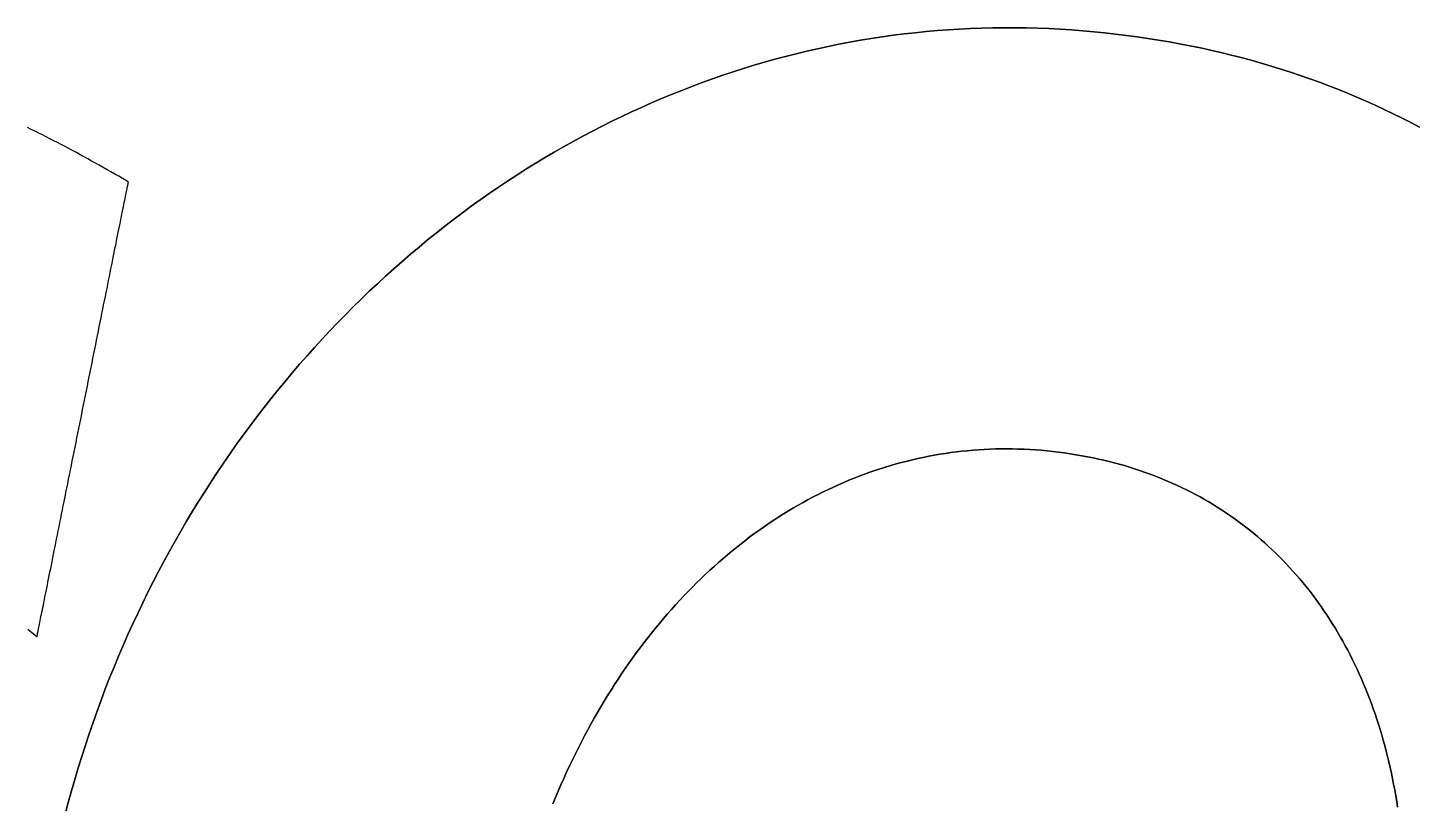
# Model space of a CAD drawing. Extents: x 0 to 841, y 0 to 594.
# Drawn here: x 803.31 to 810.22, y 58.93 to 62.79 of the extents above; entities that cross this region are included whole.
import ezdxf

# ---------------------------------------------------------------- set-up
doc = ezdxf.new("R2010")
doc.units = 0
doc.layers.add('Z-Zz_10_20_45-Z-P_CadLogoAecom', color=7, linetype='Continuous')

# ---------------------------------------------------------------- blocks, each defined once
blk = doc.blocks.new('AECOM_LogoColour')
at = {"layer": 'Z-Zz_10_20_45-Z-P_CadLogoAecom'}
for p, q in [((1.81888, 0.7558), (1.81603, 0.7553)), ((1.82173, 0.75627), (1.81888, 0.7558)), ((1.8246, 0.75671), (1.82173, 0.75627)), ((1.82747, 0.75711), (1.8246, 0.75671)), ((1.83036, 0.75747), (1.82747, 0.75711)), ((1.83325, 0.7578), (1.83036, 0.75747)), ((1.83614, 0.75809), (1.83325, 0.7578)), ((1.83905, 0.75835), (1.83614, 0.75809)), ((1.84196, 0.75856), (1.83905, 0.75835)), ((1.84488, 0.75875), (1.84196, 0.75856)), ((1.84781, 0.75889), (1.84488, 0.75875)), ((1.85074, 0.759), (1.84781, 0.75889)), ((1.85368, 0.75907), (1.85074, 0.759)), ((1.85663, 0.75911), (1.85368, 0.75907)), ((1.85958, 0.75911), (1.85663, 0.75911)), ((1.86254, 0.75907), (1.85958, 0.75911)), ((1.86551, 0.75899), (1.86254, 0.75907)), ((1.86848, 0.75887), (1.86551, 0.75899)), ((1.87145, 0.75872), (1.86848, 0.75887)), ((1.87443, 0.75852), (1.87145, 0.75872)), ((1.87735, 0.7583), (1.87443, 0.75852)), ((1.88025, 0.75804), (1.87735, 0.7583)), ((1.88313, 0.75776), (1.88025, 0.75804)), ((1.88599, 0.75744), (1.88313, 0.75776)), ((1.88884, 0.75709), (1.88599, 0.75744)), ((1.89167, 0.75671), (1.88884, 0.75709)), ((1.89449, 0.7563), (1.89167, 0.75671)), ((1.89729, 0.75586), (1.89449, 0.7563)), ((1.90007, 0.75539), (1.89729, 0.75586)), ((1.80193, 0.75226), (1.79914, 0.75155)), ((1.80473, 0.75293), (1.80193, 0.75226)), ((1.80754, 0.75358), (1.80473, 0.75293)), ((1.81036, 0.75418), (1.80754, 0.75358)), ((1.81319, 0.75476), (1.81036, 0.75418)), ((1.81603, 0.7553), (1.81319, 0.75476)), ((1.90283, 0.75489), (1.90007, 0.75539)), ((1.90558, 0.75435), (1.90283, 0.75489)), ((1.90831, 0.75379), (1.90558, 0.75435)), ((1.91102, 0.7532), (1.90831, 0.75379)), ((1.91371, 0.75258), (1.91102, 0.7532)), ((1.91639, 0.75193), (1.91371, 0.75258)), ((1.79084, 0.74921), (1.78809, 0.74837)), ((1.7936, 0.75002), (1.79084, 0.74921)), ((1.79637, 0.7508), (1.7936, 0.75002)), ((1.79914, 0.75155), (1.79637, 0.7508)), ((1.91904, 0.75125), (1.91639, 0.75193)), ((1.92168, 0.75054), (1.91904, 0.75125)), ((1.92431, 0.7498), (1.92168, 0.75054)), ((1.92691, 0.74903), (1.92431, 0.7498)), ((1.92949, 0.74823), (1.92691, 0.74903)), ((1.77992, 0.74564), (1.77722, 0.74467)), ((1.78263, 0.74658), (1.77992, 0.74564)), ((1.78536, 0.74749), (1.78263, 0.74658)), ((1.78809, 0.74837), (1.78536, 0.74749)), ((1.93206, 0.7474), (1.92949, 0.74823)), ((1.93461, 0.74655), (1.93206, 0.7474)), ((1.93714, 0.74567), (1.93461, 0.74655)), ((1.93965, 0.74476), (1.93714, 0.74567)), ((1.94214, 0.74382), (1.93965, 0.74476)), ((1.76919, 0.74155), (1.76654, 0.74045)), ((1.77185, 0.74262), (1.76919, 0.74155)), ((1.77453, 0.74366), (1.77185, 0.74262)), ((1.77722, 0.74467), (1.77453, 0.74366)), ((1.94462, 0.74285), (1.94214, 0.74382)), ((1.94707, 0.74185), (1.94462, 0.74285)), ((1.94951, 0.74083), (1.94707, 0.74185)), ((1.76127, 0.73815), (1.75866, 0.73696)), ((1.7639, 0.73932), (1.76127, 0.73815)), ((1.76654, 0.74045), (1.7639, 0.73932)), ((1.95192, 0.73978), (1.94951, 0.74083)), ((1.95432, 0.7387), (1.95192, 0.73978)), ((1.9567, 0.7376), (1.95432, 0.7387)), ((1.95905, 0.73646), (1.9567, 0.7376)), ((1.75348, 0.73448), (1.75091, 0.73319)), ((1.75606, 0.73573), (1.75348, 0.73448)), ((1.75866, 0.73696), (1.75606, 0.73573)), ((1.96139, 0.7353), (1.95905, 0.73646)), ((1.96371, 0.73412), (1.96139, 0.7353)), ((1.96601, 0.73291), (1.96371, 0.73412)), ((1.60069, 0.73235), (1.59971, 0.73283)), ((1.60167, 0.73187), (1.60069, 0.73235)), ((1.60266, 0.73138), (1.60167, 0.73187)), ((1.60364, 0.73088), (1.60266, 0.73138)), ((1.60463, 0.73038), (1.60364, 0.73088)), ((1.60562, 0.72988), (1.60463, 0.73038)), ((1.74581, 0.73053), (1.74328, 0.72915)), ((1.74835, 0.73187), (1.74581, 0.73053)), ((1.75091, 0.73319), (1.74835, 0.73187)), ((1.60661, 0.72937), (1.60562, 0.72988)), ((1.6076, 0.72886), (1.60661, 0.72937)), ((1.60859, 0.72834), (1.6076, 0.72886)), ((1.60959, 0.72782), (1.60859, 0.72834)), ((1.61058, 0.72729), (1.60959, 0.72782)), ((1.61158, 0.72675), (1.61058, 0.72729)), ((1.61258, 0.72622), (1.61158, 0.72675)), ((1.74077, 0.72774), (1.73827, 0.72631)), ((1.74328, 0.72915), (1.74077, 0.72774)), ((1.61358, 0.72567), (1.61258, 0.72622)), ((1.61459, 0.72513), (1.61358, 0.72567)), ((1.61559, 0.72458), (1.61459, 0.72513)), ((1.6166, 0.72402), (1.61559, 0.72458)), ((1.61761, 0.72346), (1.6166, 0.72402)), ((1.61862, 0.72289), (1.61761, 0.72346)), ((1.61963, 0.72232), (1.61862, 0.72289)), ((1.73332, 0.72335), (1.73087, 0.72183)), ((1.73579, 0.72484), (1.73332, 0.72335)), ((1.73827, 0.72631), (1.73579, 0.72484)), ((1.62065, 0.72174), (1.61963, 0.72232)), ((1.62166, 0.72116), (1.62065, 0.72174)), ((1.62268, 0.72058), (1.62166, 0.72116)), ((1.62371, 0.71999), (1.62268, 0.72058)), ((1.62473, 0.71939), (1.62371, 0.71999)), ((1.62575, 0.71879), (1.62473, 0.71939)), ((1.72843, 0.72027), (1.72601, 0.71869)), ((1.73087, 0.72183), (1.72843, 0.72027)), ((1.62559, 0.71513), (1.62568, 0.71556)), ((1.62568, 0.71556), (1.62576, 0.71597)), ((1.62576, 0.71597), (1.62584, 0.71635)), ((1.62584, 0.71635), (1.62591, 0.71669)), ((1.62591, 0.71669), (1.62597, 0.71701)), ((1.62597, 0.71701), (1.62603, 0.7173)), ((1.62603, 0.7173), (1.62608, 0.71756)), ((1.62608, 0.71756), (1.62613, 0.71779)), ((1.62613, 0.71779), (1.62617, 0.71798)), ((1.62617, 0.71798), (1.6262, 0.71815)), ((1.72361, 0.71709), (1.72122, 0.71545)), ((1.72601, 0.71869), (1.72361, 0.71709)), ((1.62484, 0.71136), (1.62496, 0.71198)), ((1.62496, 0.71198), (1.62508, 0.71257)), ((1.62508, 0.71257), (1.62519, 0.71313)), ((1.62519, 0.71313), (1.6253, 0.71367)), ((1.6253, 0.71367), (1.6254, 0.71418)), ((1.6254, 0.71418), (1.6255, 0.71467)), ((1.6255, 0.71467), (1.62559, 0.71513)), ((1.71649, 0.7121), (1.71416, 0.71038)), ((1.71885, 0.71379), (1.71649, 0.7121)), ((1.72122, 0.71545), (1.71885, 0.71379)), ((1.62415, 0.70794), (1.6243, 0.70867)), ((1.6243, 0.70867), (1.62444, 0.70938)), ((1.62444, 0.70938), (1.62458, 0.71006)), ((1.62458, 0.71006), (1.62471, 0.71072)), ((1.62471, 0.71072), (1.62484, 0.71136)), ((1.71184, 0.70863), (1.70953, 0.70686)), ((1.71416, 0.71038), (1.71184, 0.70863)), ((1.62335, 0.70397), (1.62352, 0.70481)), ((1.62352, 0.70481), (1.62368, 0.70562)), ((1.62368, 0.70562), (1.62384, 0.70641)), ((1.62384, 0.70641), (1.624, 0.70719)), ((1.624, 0.70719), (1.62415, 0.70794)), ((1.70725, 0.70506), (1.70498, 0.70323)), ((1.70953, 0.70686), (1.70725, 0.70506)), ((1.62264, 0.70045), (1.62283, 0.70136)), ((1.62283, 0.70136), (1.62301, 0.70225)), ((1.62301, 0.70225), (1.62318, 0.70312)), ((1.62318, 0.70312), (1.62335, 0.70397)), ((1.70273, 0.70138), (1.7005, 0.6995)), ((1.70498, 0.70323), (1.70273, 0.70138)), ((1.62188, 0.69665), (1.62208, 0.69762)), ((1.62208, 0.69762), (1.62227, 0.69858)), ((1.62227, 0.69858), (1.62246, 0.69952)), ((1.62246, 0.69952), (1.62264, 0.70045)), ((1.69829, 0.69759), (1.6961, 0.69566)), ((1.7005, 0.6995), (1.69829, 0.69759)), ((1.62127, 0.69363), (1.62148, 0.69465)), ((1.62148, 0.69465), (1.62168, 0.69566)), ((1.62168, 0.69566), (1.62188, 0.69665)), ((1.69392, 0.6937), (1.69177, 0.69172)), ((1.6961, 0.69566), (1.69392, 0.6937)), ((1.62043, 0.68941), (1.62064, 0.69049)), ((1.62064, 0.69049), (1.62085, 0.69155)), ((1.62085, 0.69155), (1.62107, 0.6926)), ((1.62107, 0.6926), (1.62127, 0.69363)), ((1.69177, 0.69172), (1.68963, 0.68971)), ((1.61976, 0.68612), (1.61999, 0.68723)), ((1.61999, 0.68723), (1.62021, 0.68833)), ((1.62021, 0.68833), (1.62043, 0.68941)), ((1.68752, 0.68767), (1.68542, 0.68562)), ((1.68963, 0.68971), (1.68752, 0.68767)), ((1.61885, 0.68158), (1.61908, 0.68273)), ((1.61908, 0.68273), (1.61931, 0.68387)), ((1.61931, 0.68387), (1.61954, 0.685)), ((1.61954, 0.685), (1.61976, 0.68612)), ((1.68335, 0.68353), (1.68129, 0.68142)), ((1.68542, 0.68562), (1.68335, 0.68353)), ((1.61815, 0.67807), (1.61838, 0.67925)), ((1.61838, 0.67925), (1.61862, 0.68042)), ((1.61862, 0.68042), (1.61885, 0.68158)), ((1.67925, 0.67929), (1.67724, 0.67714)), ((1.68129, 0.68142), (1.67925, 0.67929)), ((1.61743, 0.67451), (1.61767, 0.6757)), ((1.61767, 0.6757), (1.61791, 0.67689)), ((1.61791, 0.67689), (1.61815, 0.67807)), ((1.67724, 0.67714), (1.67525, 0.67496)), ((1.6167, 0.67088), (1.61695, 0.67209)), ((1.61695, 0.67209), (1.61719, 0.6733)), ((1.61719, 0.6733), (1.61743, 0.67451)), ((1.67327, 0.67275), (1.67132, 0.67052)), ((1.67525, 0.67496), (1.67327, 0.67275)), ((1.61596, 0.66721), (1.61621, 0.66844)), ((1.61621, 0.66844), (1.61646, 0.66966)), ((1.61646, 0.66966), (1.6167, 0.67088)), ((1.66939, 0.66827), (1.66748, 0.666)), ((1.67132, 0.67052), (1.66939, 0.66827)), ((1.61522, 0.66352), (1.61547, 0.66475)), ((1.61547, 0.66475), (1.61572, 0.66598)), ((1.61572, 0.66598), (1.61596, 0.66721)), ((1.66748, 0.666), (1.66559, 0.6637)), ((1.61448, 0.6598), (1.61472, 0.66104)), ((1.61472, 0.66104), (1.61497, 0.66228)), ((1.61497, 0.66228), (1.61522, 0.66352)), ((1.66373, 0.66138), (1.66189, 0.65903)), ((1.66559, 0.6637), (1.66373, 0.66138)), ((1.61373, 0.65609), (1.61398, 0.65733)), ((1.61398, 0.65733), (1.61423, 0.65856)), ((1.61423, 0.65856), (1.61448, 0.6598)), ((1.66189, 0.65903), (1.66007, 0.65667)), ((1.61298, 0.65238), (1.61323, 0.65361)), ((1.61323, 0.65361), (1.61348, 0.65485)), ((1.61348, 0.65485), (1.61373, 0.65609)), ((1.65827, 0.65428), (1.65649, 0.65187)), ((1.66007, 0.65667), (1.65827, 0.65428)), ((1.61224, 0.64869), (1.61249, 0.64992)), ((1.61249, 0.64992), (1.61274, 0.65115)), ((1.61274, 0.65115), (1.61298, 0.65238)), ((1.65649, 0.65187), (1.65474, 0.64944)), ((1.61151, 0.64504), (1.61175, 0.64625)), ((1.61175, 0.64625), (1.612, 0.64747)), ((1.612, 0.64747), (1.61224, 0.64869)), ((1.65302, 0.64699), (1.65131, 0.64451)), ((1.65474, 0.64944), (1.65302, 0.64699)), ((1.83542, 0.646), (1.83686, 0.64629)), ((1.83686, 0.64629), (1.8383, 0.64656)), ((1.8383, 0.64656), (1.83975, 0.6468)), ((1.83975, 0.6468), (1.8412, 0.64703)), ((1.8412, 0.64703), (1.84265, 0.64724)), ((1.84265, 0.64724), (1.84411, 0.64743)), ((1.84411, 0.64743), (1.84558, 0.6476)), ((1.84558, 0.6476), (1.84704, 0.64775)), ((1.84704, 0.64775), (1.84851, 0.64788)), ((1.84851, 0.64788), (1.84999, 0.64799)), ((1.84999, 0.64799), (1.85147, 0.64808)), ((1.85147, 0.64808), (1.85295, 0.64815)), ((1.85295, 0.64815), (1.85444, 0.6482)), ((1.85444, 0.6482), (1.85593, 0.64823)), ((1.85593, 0.64823), (1.85742, 0.64823)), ((1.85742, 0.64823), (1.85892, 0.64822)), ((1.85892, 0.64822), (1.86042, 0.64819)), ((1.86042, 0.64819), (1.86192, 0.64813)), ((1.86192, 0.64813), (1.86343, 0.64806)), ((1.86343, 0.64806), (1.86494, 0.64796)), ((1.86494, 0.64796), (1.86645, 0.64785)), ((1.86645, 0.64785), (1.86797, 0.64771)), ((1.86797, 0.64771), (1.86948, 0.64755)), ((1.86948, 0.64755), (1.871, 0.64737)), ((1.871, 0.64737), (1.87253, 0.64717)), ((1.87253, 0.64717), (1.87405, 0.64694)), ((1.87405, 0.64694), (1.87558, 0.6467)), ((1.87558, 0.6467), (1.87711, 0.64643)), ((1.87711, 0.64643), (1.87864, 0.64614)), ((1.61078, 0.64143), (1.61102, 0.64263)), ((1.61102, 0.64263), (1.61127, 0.64383)), ((1.61127, 0.64383), (1.61151, 0.64504)), ((1.65131, 0.64451), (1.64963, 0.64201)), ((1.82132, 0.64206), (1.8227, 0.64254)), ((1.8227, 0.64254), (1.8241, 0.643)), ((1.8241, 0.643), (1.82549, 0.64344)), ((1.82549, 0.64344), (1.8269, 0.64386)), ((1.8269, 0.64386), (1.8283, 0.64427)), ((1.8283, 0.64427), (1.82972, 0.64465)), ((1.82972, 0.64465), (1.83114, 0.64502)), ((1.83114, 0.64502), (1.83256, 0.64536)), ((1.83256, 0.64536), (1.83399, 0.64569)), ((1.83399, 0.64569), (1.83542, 0.646)), ((1.87864, 0.64614), (1.88014, 0.64584)), ((1.88014, 0.64584), (1.88153, 0.64555)), ((1.88153, 0.64555), (1.88291, 0.64523)), ((1.88291, 0.64523), (1.88428, 0.6449)), ((1.88428, 0.6449), (1.88563, 0.64455)), ((1.88563, 0.64455), (1.88698, 0.64419)), ((1.88698, 0.64419), (1.88832, 0.64381)), ((1.88832, 0.64381), (1.88964, 0.64341)), ((1.88964, 0.64341), (1.89096, 0.643)), ((1.89096, 0.643), (1.89226, 0.64257)), ((1.89226, 0.64257), (1.89356, 0.64213)), ((1.61007, 0.63789), (1.61031, 0.63906)), ((1.61031, 0.63906), (1.61054, 0.64024)), ((1.61054, 0.64024), (1.61078, 0.64143)), ((1.64797, 0.6395), (1.64634, 0.63696)), ((1.64963, 0.64201), (1.64797, 0.6395)), ((1.81311, 0.63879), (1.81447, 0.63938)), ((1.81447, 0.63938), (1.81583, 0.63996)), ((1.81583, 0.63996), (1.81719, 0.64051)), ((1.81719, 0.64051), (1.81856, 0.64105)), ((1.81856, 0.64105), (1.81994, 0.64156)), ((1.81994, 0.64156), (1.82132, 0.64206)), ((1.89356, 0.64213), (1.89484, 0.64166)), ((1.89484, 0.64166), (1.89611, 0.64119)), ((1.89611, 0.64119), (1.89737, 0.64069)), ((1.89737, 0.64069), (1.89862, 0.64019)), ((1.89862, 0.64019), (1.89986, 0.63966)), ((1.89986, 0.63966), (1.90109, 0.63912)), ((1.90109, 0.63912), (1.90231, 0.63857)), ((1.60937, 0.63441), (1.6096, 0.63556)), ((1.6096, 0.63556), (1.60984, 0.63672)), ((1.60984, 0.63672), (1.61007, 0.63789)), ((1.64634, 0.63696), (1.64473, 0.6344)), ((1.80513, 0.63487), (1.80645, 0.63557)), ((1.80645, 0.63557), (1.80777, 0.63625)), ((1.80777, 0.63625), (1.8091, 0.63691)), ((1.8091, 0.63691), (1.81043, 0.63756)), ((1.81043, 0.63756), (1.81177, 0.63819)), ((1.81177, 0.63819), (1.81311, 0.63879)), ((1.90231, 0.63857), (1.90352, 0.63799)), ((1.90352, 0.63799), (1.90471, 0.63741)), ((1.90471, 0.63741), (1.9059, 0.63681)), ((1.9059, 0.63681), (1.90707, 0.63619)), ((1.90707, 0.63619), (1.90824, 0.63556)), ((1.90824, 0.63556), (1.90939, 0.63491)), ((1.60869, 0.63102), (1.60892, 0.63214)), ((1.60892, 0.63214), (1.60914, 0.63327)), ((1.60914, 0.63327), (1.60937, 0.63441)), ((1.64315, 0.63182), (1.64159, 0.62922)), ((1.64473, 0.6344), (1.64315, 0.63182)), ((1.79866, 0.63111), (1.79994, 0.6319)), ((1.79994, 0.6319), (1.80123, 0.63267)), ((1.80123, 0.63267), (1.80252, 0.63342)), ((1.80252, 0.63342), (1.80383, 0.63415)), ((1.80383, 0.63415), (1.80513, 0.63487)), ((1.90939, 0.63491), (1.91053, 0.63425)), ((1.91053, 0.63425), (1.91166, 0.63357)), ((1.91166, 0.63357), (1.91277, 0.63288)), ((1.91277, 0.63288), (1.91388, 0.63217)), ((1.91388, 0.63217), (1.91497, 0.63145)), ((1.60803, 0.62773), (1.60825, 0.62882)), ((1.60825, 0.62882), (1.60847, 0.62991)), ((1.60847, 0.62991), (1.60869, 0.63102)), ((1.64159, 0.62922), (1.64006, 0.6266)), ((1.79361, 0.62779), (1.79486, 0.62865)), ((1.79486, 0.62865), (1.79612, 0.62949)), ((1.79612, 0.62949), (1.79739, 0.63031)), ((1.79739, 0.63031), (1.79866, 0.63111)), ((1.91497, 0.63145), (1.91606, 0.63072)), ((1.91606, 0.63072), (1.91713, 0.62997)), ((1.91713, 0.62997), (1.91819, 0.6292)), ((1.91819, 0.6292), (1.91924, 0.62842)), ((1.91924, 0.62842), (1.92027, 0.62763)), ((1.60718, 0.62352), (1.60739, 0.62455)), ((1.60739, 0.62455), (1.6076, 0.6256)), ((1.6076, 0.6256), (1.60781, 0.62666)), ((1.60781, 0.62666), (1.60803, 0.62773)), ((1.64006, 0.6266), (1.63855, 0.62396)), ((1.78868, 0.6242), (1.7899, 0.62512)), ((1.7899, 0.62512), (1.79113, 0.62603)), ((1.79113, 0.62603), (1.79237, 0.62692)), ((1.79237, 0.62692), (1.79361, 0.62779)), ((1.92027, 0.62763), (1.9213, 0.62682)), ((1.9213, 0.62682), (1.92231, 0.626)), ((1.92231, 0.626), (1.92332, 0.62516)), ((1.92332, 0.62516), (1.92431, 0.62432)), ((1.92431, 0.62432), (1.92528, 0.62345)), ((1.60658, 0.62051), (1.60678, 0.6215)), ((1.60678, 0.6215), (1.60698, 0.6225)), ((1.60698, 0.6225), (1.60718, 0.62352)), ((1.63707, 0.6213), (1.63561, 0.61862)), ((1.63855, 0.62396), (1.63707, 0.6213)), ((1.78387, 0.62033), (1.78506, 0.62132)), ((1.78506, 0.62132), (1.78626, 0.6223)), ((1.78626, 0.6223), (1.78747, 0.62325)), ((1.78747, 0.62325), (1.78868, 0.6242)), ((1.92528, 0.62345), (1.92625, 0.62257)), ((1.92625, 0.62257), (1.9272, 0.62168)), ((1.9272, 0.62168), (1.92815, 0.62078)), ((1.92815, 0.62078), (1.92908, 0.61986)), ((1.60582, 0.61671), (1.606, 0.61763)), ((1.606, 0.61763), (1.60619, 0.61858)), ((1.60619, 0.61858), (1.60638, 0.61953)), ((1.60638, 0.61953), (1.60658, 0.62051)), ((1.63561, 0.61862), (1.63418, 0.61592)), ((1.7792, 0.6162), (1.78035, 0.61726)), ((1.78035, 0.61726), (1.78152, 0.6183)), ((1.78152, 0.6183), (1.78269, 0.61932)), ((1.78269, 0.61932), (1.78387, 0.62033)), ((1.92908, 0.61986), (1.93, 0.61893)), ((1.93, 0.61893), (1.9309, 0.61798)), ((1.9309, 0.61798), (1.9318, 0.61703)), ((1.9318, 0.61703), (1.93268, 0.61605)), ((1.60511, 0.61319), (1.60528, 0.61405)), ((1.60528, 0.61405), (1.60545, 0.61492)), ((1.60545, 0.61492), (1.60563, 0.6158)), ((1.60563, 0.6158), (1.60582, 0.61671)), ((1.63418, 0.61592), (1.63277, 0.6132)), ((1.77578, 0.61294), (1.77691, 0.61404)), ((1.77691, 0.61404), (1.77805, 0.61513)), ((1.77805, 0.61513), (1.7792, 0.6162)), ((1.93268, 0.61605), (1.93355, 0.61507)), ((1.93355, 0.61507), (1.93441, 0.61407)), ((1.93441, 0.61407), (1.93525, 0.61306)), ((1.60431, 0.60924), (1.60446, 0.60999)), ((1.60446, 0.60999), (1.60462, 0.61076)), ((1.60462, 0.61076), (1.60478, 0.61155)), ((1.60478, 0.61155), (1.60494, 0.61236)), ((1.60494, 0.61236), (1.60511, 0.61319)), ((1.63139, 0.61046), (1.63004, 0.60771)), ((1.63277, 0.6132), (1.63139, 0.61046)), ((1.77244, 0.60953), (1.77354, 0.61068)), ((1.77354, 0.61068), (1.77466, 0.61181)), ((1.77466, 0.61181), (1.77578, 0.61294)), ((1.93525, 0.61306), (1.93609, 0.61204)), ((1.93609, 0.61204), (1.93691, 0.611)), ((1.93691, 0.611), (1.93772, 0.60995)), ((1.93772, 0.60995), (1.93851, 0.60889)), ((1.60363, 0.60583), (1.60376, 0.60646)), ((1.60376, 0.60646), (1.60389, 0.60712)), ((1.60389, 0.60712), (1.60403, 0.60781)), ((1.60403, 0.60781), (1.60417, 0.60851)), ((1.60417, 0.60851), (1.60431, 0.60924)), ((1.63004, 0.60771), (1.62871, 0.60493)), ((1.76918, 0.60597), (1.77026, 0.60717)), ((1.77026, 0.60717), (1.77134, 0.60836)), ((1.77134, 0.60836), (1.77244, 0.60953)), ((1.93851, 0.60889), (1.9393, 0.60781)), ((1.9393, 0.60781), (1.94007, 0.60673)), ((1.94007, 0.60673), (1.94083, 0.60563)), ((1.60287, 0.60208), (1.60297, 0.60253)), ((1.60297, 0.60253), (1.60306, 0.60302)), ((1.60306, 0.60302), (1.60317, 0.60353)), ((1.60317, 0.60353), (1.60327, 0.60407)), ((1.60327, 0.60407), (1.60339, 0.60463)), ((1.60339, 0.60463), (1.60351, 0.60522)), ((1.60351, 0.60522), (1.60363, 0.60583)), ((1.62871, 0.60493), (1.62741, 0.60214)), ((1.766, 0.60228), (1.76705, 0.60353)), ((1.76705, 0.60353), (1.76811, 0.60476)), ((1.76811, 0.60476), (1.76918, 0.60597)), ((1.94083, 0.60563), (1.94157, 0.60452)), ((1.94157, 0.60452), (1.94231, 0.60339)), ((1.94231, 0.60339), (1.94303, 0.60226)), ((1.59978, 0.60078), (1.60046, 0.60023)), ((1.60046, 0.60023), (1.60113, 0.59967)), ((1.60113, 0.59967), (1.60181, 0.59911)), ((1.60181, 0.59911), (1.60221, 0.59877)), ((1.60221, 0.59877), (1.60222, 0.5988)), ((1.60235, 0.59945), (1.60239, 0.59967)), ((1.60239, 0.59967), (1.60244, 0.59993)), ((1.60244, 0.59993), (1.6025, 0.60021)), ((1.6025, 0.60021), (1.60256, 0.60053)), ((1.60256, 0.60053), (1.60263, 0.60087)), ((1.60263, 0.60087), (1.60271, 0.60125)), ((1.60271, 0.60125), (1.60279, 0.60165)), ((1.60279, 0.60165), (1.60287, 0.60208)), ((1.62614, 0.59933), (1.6249, 0.5965)), ((1.62741, 0.60214), (1.62614, 0.59933)), ((1.76291, 0.59845), (1.76393, 0.59974)), ((1.76393, 0.59974), (1.76496, 0.60102)), ((1.76496, 0.60102), (1.766, 0.60228)), ((1.94303, 0.60226), (1.94374, 0.60111)), ((1.94374, 0.60111), (1.94443, 0.59995)), ((1.94443, 0.59995), (1.94511, 0.59877)), ((1.94511, 0.59877), (1.94578, 0.59759)), ((1.6249, 0.5965), (1.62368, 0.59365)), ((1.75991, 0.59449), (1.7609, 0.59582)), ((1.7609, 0.59582), (1.7619, 0.59714)), ((1.7619, 0.59714), (1.76291, 0.59845)), ((1.94578, 0.59759), (1.94644, 0.59639)), ((1.94644, 0.59639), (1.94709, 0.59519)), ((1.94709, 0.59519), (1.94772, 0.59397)), ((1.62368, 0.59365), (1.62249, 0.59079)), ((1.757, 0.59039), (1.75796, 0.59177)), ((1.75796, 0.59177), (1.75893, 0.59313)), ((1.75893, 0.59313), (1.75991, 0.59449)), ((1.94772, 0.59397), (1.94833, 0.59273)), ((1.94833, 0.59273), (1.94894, 0.59149)), ((1.94894, 0.59149), (1.94953, 0.59024)), ((1.62133, 0.58791), (1.62019, 0.58501)), ((1.62249, 0.59079), (1.62133, 0.58791)), ((1.75511, 0.58758), (1.75605, 0.58899)), ((1.75605, 0.58899), (1.757, 0.59039)), ((1.94953, 0.59024), (1.95011, 0.58897)), ((1.95011, 0.58897), (1.95068, 0.5877)), ((1.62019, 0.58501), (1.61909, 0.58209)), ((1.75236, 0.58326), (1.75326, 0.58472)), ((1.75326, 0.58472), (1.75418, 0.58616)), ((1.75418, 0.58616), (1.75511, 0.58758)), ((1.95068, 0.5877), (1.95123, 0.58641)), ((1.95123, 0.58641), (1.95177, 0.58511)), ((1.95177, 0.58511), (1.9523, 0.5838)), ((1.61909, 0.58209), (1.61801, 0.57916)), ((1.75058, 0.58032), (1.75146, 0.5818)), ((1.75146, 0.5818), (1.75236, 0.58326)), ((1.9523, 0.5838), (1.95281, 0.58248)), ((1.95281, 0.58248), (1.95331, 0.58115)), ((1.95331, 0.58115), (1.95379, 0.5798)), ((1.61801, 0.57916), (1.61697, 0.57621)), ((1.74798, 0.57579), (1.74884, 0.57731)), ((1.74884, 0.57731), (1.7497, 0.57882)), ((1.7497, 0.57882), (1.75058, 0.58032)), ((1.95379, 0.5798), (1.95427, 0.57845)), ((1.95427, 0.57845), (1.95473, 0.57709)), ((1.95473, 0.57709), (1.95517, 0.57571)), ((1.61595, 0.57324), (1.61496, 0.57026)), ((1.61697, 0.57621), (1.61595, 0.57324)), ((1.74631, 0.5727), (1.74714, 0.57425)), ((1.74714, 0.57425), (1.74798, 0.57579)), ((1.95517, 0.57571), (1.9556, 0.57433)), ((1.9556, 0.57433), (1.95602, 0.57293)), ((1.61496, 0.57026), (1.614, 0.56726)), ((1.74389, 0.56796), (1.74469, 0.56955)), ((1.74469, 0.56955), (1.74549, 0.57113)), ((1.74549, 0.57113), (1.74631, 0.5727)), ((1.95602, 0.57293), (1.95643, 0.57153)), ((1.95643, 0.57153), (1.95682, 0.57011)), ((1.95682, 0.57011), (1.9572, 0.56868)), ((1.614, 0.56726), (1.61307, 0.56424)), ((1.74234, 0.56474), (1.74311, 0.56636)), ((1.74311, 0.56636), (1.74389, 0.56796)), ((1.9572, 0.56868), (1.95756, 0.56725)), ((1.95756, 0.56725), (1.95791, 0.5658)), ((1.61307, 0.56424), (1.61217, 0.56121)), ((1.74083, 0.56146), (1.74158, 0.5631)), ((1.74158, 0.5631), (1.74234, 0.56474)), ((1.95791, 0.5658), (1.95825, 0.56435)), ((1.95825, 0.56435), (1.95857, 0.56288)), ((1.95857, 0.56288), (1.95888, 0.5614)), ((1.61217, 0.56121), (1.61129, 0.55817)), ((1.73937, 0.55813), (1.74009, 0.5598)), ((1.74009, 0.5598), (1.74083, 0.56146)), ((1.95888, 0.5614), (1.95917, 0.55992)), ((1.95917, 0.55992), (1.95946, 0.55842)), ((1.61045, 0.55511), (1.60964, 0.55203)), ((1.61129, 0.55817), (1.61045, 0.55511)), ((1.73795, 0.55474), (1.73865, 0.55644)), ((1.73865, 0.55644), (1.73937, 0.55813)), ((1.95946, 0.55842), (1.95972, 0.55692)), ((1.95972, 0.55692), (1.95998, 0.55541)), ((1.95998, 0.55541), (1.96021, 0.55388))]:
    blk.add_line(p, q, dxfattribs=at)
for points in [[(1.59978, 0.60078), (1.60046, 0.60023), (1.60113, 0.59967), (1.60181, 0.59911), (1.60221, 0.59877), (1.60222, 0.5988), (1.60223, 0.59886), (1.60225, 0.59896), (1.60227, 0.59909), (1.60231, 0.59925), (1.60235, 0.59945), (1.60239, 0.59967), (1.60244, 0.59993), (1.6025, 0.60021), (1.60256, 0.60053), (1.60263, 0.60087), (1.60271, 0.60125), (1.60279, 0.60165), (1.60287, 0.60208), (1.60297, 0.60253), (1.60306, 0.60302), (1.60317, 0.60353), (1.60327, 0.60407), (1.60339, 0.60463), (1.60351, 0.60522), (1.60363, 0.60583), (1.60376, 0.60646), (1.60389, 0.60712), (1.60403, 0.60781), (1.60417, 0.60851), (1.60431, 0.60924), (1.60446, 0.60999), (1.60462, 0.61076), (1.60478, 0.61155), (1.60494, 0.61236), (1.60511, 0.61319), (1.60528, 0.61405), (1.60545, 0.61492), (1.60563, 0.6158), (1.60582, 0.61671), (1.606, 0.61763), (1.60619, 0.61858), (1.60638, 0.61953), (1.60658, 0.62051), (1.60678, 0.6215), (1.60698, 0.6225), (1.60718, 0.62352), (1.60739, 0.62455), (1.6076, 0.6256), (1.60781, 0.62666), (1.60803, 0.62773), (1.60825, 0.62882), (1.60847, 0.62991), (1.60869, 0.63102), (1.60892, 0.63214), (1.60914, 0.63327), (1.60937, 0.63441), (1.6096, 0.63556), (1.60984, 0.63672), (1.61007, 0.63789), (1.61031, 0.63906), (1.61054, 0.64024), (1.61078, 0.64143), (1.61102, 0.64263), (1.61127, 0.64383), (1.61151, 0.64504), (1.61175, 0.64625), (1.612, 0.64747), (1.61224, 0.64869), (1.61249, 0.64992), (1.61274, 0.65115), (1.61298, 0.65238), (1.61323, 0.65361), (1.61348, 0.65485), (1.61373, 0.65609), (1.61398, 0.65733), (1.61423, 0.65856), (1.61448, 0.6598), (1.61472, 0.66104), (1.61497, 0.66228), (1.61522, 0.66352), (1.61547, 0.66475), (1.61572, 0.66598), (1.61596, 0.66721), (1.61621, 0.66844), (1.61646, 0.66966), (1.6167, 0.67088), (1.61695, 0.67209), (1.61719, 0.6733), (1.61743, 0.67451), (1.61767, 0.6757), (1.61791, 0.67689), (1.61815, 0.67807), (1.61838, 0.67925), (1.61862, 0.68042), (1.61885, 0.68158), (1.61908, 0.68273), (1.61931, 0.68387), (1.61954, 0.685), (1.61976, 0.68612), (1.61999, 0.68723), (1.62021, 0.68833), (1.62043, 0.68941), (1.62064, 0.69049), (1.62085, 0.69155), (1.62107, 0.6926), (1.62127, 0.69363), (1.62148, 0.69465), (1.62168, 0.69566), (1.62188, 0.69665), (1.62208, 0.69762), (1.62227, 0.69858), (1.62246, 0.69952), (1.62264, 0.70045), (1.62283, 0.70136), (1.62301, 0.70225), (1.62318, 0.70312), (1.62335, 0.70397), (1.62352, 0.70481), (1.62368, 0.70562), (1.62384, 0.70641), (1.624, 0.70719), (1.62415, 0.70794), (1.6243, 0.70867), (1.62444, 0.70938), (1.62458, 0.71006), (1.62471, 0.71072), (1.62484, 0.71136), (1.62496, 0.71198), (1.62508, 0.71257), (1.62519, 0.71313), (1.6253, 0.71367), (1.6254, 0.71418), (1.6255, 0.71467), (1.62559, 0.71513), (1.62568, 0.71556), (1.62576, 0.71597), (1.62584, 0.71635), (1.62591, 0.71669), (1.62597, 0.71701), (1.62603, 0.7173), (1.62608, 0.71756), (1.62613, 0.71779), (1.62617, 0.71798), (1.6262, 0.71815), (1.62623, 0.71828), (1.62625, 0.71838), (1.62626, 0.71845), (1.62627, 0.71848), (1.62575, 0.71879), (1.62473, 0.71939), (1.62371, 0.71999), (1.62268, 0.72058), (1.62166, 0.72116), (1.62065, 0.72174), (1.61963, 0.72232), (1.61862, 0.72289), (1.61761, 0.72346), (1.6166, 0.72402), (1.61559, 0.72458), (1.61459, 0.72513), (1.61358, 0.72567), (1.61258, 0.72622), (1.61158, 0.72675), (1.61058, 0.72729), (1.60959, 0.72782), (1.60859, 0.72834), (1.6076, 0.72886), (1.60661, 0.72937), (1.60562, 0.72988), (1.60463, 0.73038), (1.60364, 0.73088), (1.60266, 0.73138), (1.60167, 0.73187), (1.60069, 0.73235), (1.59971, 0.73283)], [(1.60964, 0.55203), (1.61045, 0.55511), (1.61129, 0.55817), (1.61217, 0.56121), (1.61307, 0.56424), (1.614, 0.56726), (1.61496, 0.57026), (1.61595, 0.57324), (1.61697, 0.57621), (1.61801, 0.57916), (1.61909, 0.58209), (1.62019, 0.58501), (1.62133, 0.58791), (1.62249, 0.59079), (1.62368, 0.59365), (1.6249, 0.5965), (1.62614, 0.59933), (1.62741, 0.60214), (1.62871, 0.60493), (1.63004, 0.60771), (1.63139, 0.61046), (1.63277, 0.6132), (1.63418, 0.61592), (1.63561, 0.61862), (1.63707, 0.6213), (1.63855, 0.62396), (1.64006, 0.6266), (1.64159, 0.62922), (1.64315, 0.63182), (1.64473, 0.6344), (1.64634, 0.63696), (1.64797, 0.6395), (1.64963, 0.64201), (1.65131, 0.64451), (1.65302, 0.64699), (1.65474, 0.64944), (1.65649, 0.65187), (1.65827, 0.65428), (1.66007, 0.65667), (1.66189, 0.65903), (1.66373, 0.66138), (1.66559, 0.6637), (1.66748, 0.666), (1.66939, 0.66827), (1.67132, 0.67052), (1.67327, 0.67275), (1.67525, 0.67496), (1.67724, 0.67714), (1.67925, 0.67929), (1.68129, 0.68142), (1.68335, 0.68353), (1.68542, 0.68562), (1.68752, 0.68767), (1.68963, 0.68971), (1.69177, 0.69172), (1.69392, 0.6937), (1.6961, 0.69566), (1.69829, 0.69759), (1.7005, 0.6995), (1.70273, 0.70138), (1.70498, 0.70323), (1.70725, 0.70506), (1.70953, 0.70686), (1.71184, 0.70863), (1.71416, 0.71038), (1.71649, 0.7121), (1.71885, 0.71379), (1.72122, 0.71545), (1.72361, 0.71709), (1.72601, 0.71869), (1.72843, 0.72027), (1.73087, 0.72183), (1.73332, 0.72335), (1.73579, 0.72484), (1.73827, 0.72631), (1.74077, 0.72774), (1.74328, 0.72915), (1.74581, 0.73053), (1.74835, 0.73187), (1.75091, 0.73319), (1.75348, 0.73448), (1.75606, 0.73573), (1.75866, 0.73696), (1.76127, 0.73815), (1.7639, 0.73932), (1.76654, 0.74045), (1.76919, 0.74155), (1.77185, 0.74262), (1.77453, 0.74366), (1.77722, 0.74467), (1.77992, 0.74564), (1.78263, 0.74658), (1.78536, 0.74749), (1.78809, 0.74837), (1.79084, 0.74921), (1.7936, 0.75002), (1.79637, 0.7508), (1.79914, 0.75155), (1.80193, 0.75226), (1.80473, 0.75293), (1.80754, 0.75358), (1.81036, 0.75418), (1.81319, 0.75476), (1.81603, 0.7553), (1.81888, 0.7558), (1.82173, 0.75627), (1.8246, 0.75671), (1.82747, 0.75711), (1.83036, 0.75747), (1.83325, 0.7578), (1.83614, 0.75809), (1.83905, 0.75835), (1.84196, 0.75856), (1.84488, 0.75875), (1.84781, 0.75889), (1.85074, 0.759), (1.85368, 0.75907), (1.85663, 0.75911), (1.85958, 0.75911), (1.86254, 0.75907), (1.86551, 0.75899), (1.86848, 0.75887), (1.87145, 0.75872), (1.87443, 0.75852), (1.87735, 0.7583), (1.88025, 0.75804), (1.88313, 0.75776), (1.88599, 0.75744), (1.88884, 0.75709), (1.89167, 0.75671), (1.89449, 0.7563), (1.89729, 0.75586), (1.90007, 0.75539), (1.90283, 0.75489), (1.90558, 0.75435), (1.90831, 0.75379), (1.91102, 0.7532), (1.91371, 0.75258), (1.91639, 0.75193), (1.91904, 0.75125), (1.92168, 0.75054), (1.92431, 0.7498), (1.92691, 0.74903), (1.92949, 0.74823), (1.93206, 0.7474), (1.93461, 0.74655), (1.93714, 0.74567), (1.93965, 0.74476), (1.94214, 0.74382), (1.94462, 0.74285), (1.94707, 0.74185), (1.94951, 0.74083), (1.95192, 0.73978), (1.95432, 0.7387), (1.9567, 0.7376), (1.95905, 0.73646), (1.96139, 0.7353), (1.96371, 0.73412), (1.96601, 0.73291)], [(1.62625, 0.71838), (1.62627, 0.71848), (1.62575, 0.71879)], [(1.6262, 0.71815), (1.62623, 0.71828), (1.62625, 0.71838)], [(1.96021, 0.55388), (1.95998, 0.55541), (1.95972, 0.55692), (1.95946, 0.55842), (1.95917, 0.55992), (1.95888, 0.5614), (1.95857, 0.56288), (1.95825, 0.56435), (1.95791, 0.5658), (1.95756, 0.56725), (1.9572, 0.56868), (1.95682, 0.57011), (1.95643, 0.57153), (1.95602, 0.57293), (1.9556, 0.57433), (1.95517, 0.57571), (1.95473, 0.57709), (1.95427, 0.57845), (1.95379, 0.5798), (1.95331, 0.58115), (1.95281, 0.58248), (1.9523, 0.5838), (1.95177, 0.58511), (1.95123, 0.58641), (1.95068, 0.5877), (1.95011, 0.58897), (1.94953, 0.59024), (1.94894, 0.59149), (1.94833, 0.59273), (1.94772, 0.59397), (1.94709, 0.59519), (1.94644, 0.59639), (1.94578, 0.59759), (1.94511, 0.59877), (1.94443, 0.59995), (1.94374, 0.60111), (1.94303, 0.60226), (1.94231, 0.60339), (1.94157, 0.60452), (1.94083, 0.60563), (1.94007, 0.60673), (1.9393, 0.60781), (1.93851, 0.60889), (1.93772, 0.60995), (1.93691, 0.611), (1.93609, 0.61204), (1.93525, 0.61306), (1.93441, 0.61407), (1.93355, 0.61507), (1.93268, 0.61605), (1.9318, 0.61703), (1.9309, 0.61798), (1.93, 0.61893), (1.92908, 0.61986), (1.92815, 0.62078), (1.9272, 0.62168), (1.92625, 0.62257), (1.92528, 0.62345), (1.92431, 0.62432), (1.92332, 0.62516), (1.92231, 0.626), (1.9213, 0.62682), (1.92027, 0.62763), (1.91924, 0.62842), (1.91819, 0.6292), (1.91713, 0.62997), (1.91606, 0.63072), (1.91497, 0.63145), (1.91388, 0.63217), (1.91277, 0.63288), (1.91166, 0.63357), (1.91053, 0.63425), (1.90939, 0.63491), (1.90824, 0.63556), (1.90707, 0.63619), (1.9059, 0.63681), (1.90471, 0.63741), (1.90352, 0.63799), (1.90231, 0.63857), (1.90109, 0.63912), (1.89986, 0.63966), (1.89862, 0.64019), (1.89737, 0.64069), (1.89611, 0.64119), (1.89484, 0.64166), (1.89356, 0.64213), (1.89226, 0.64257), (1.89096, 0.643), (1.88964, 0.64341), (1.88832, 0.64381), (1.88698, 0.64419), (1.88563, 0.64455), (1.88428, 0.6449), (1.88291, 0.64523), (1.88153, 0.64555), (1.88014, 0.64584), (1.87864, 0.64614), (1.87711, 0.64643), (1.87558, 0.6467), (1.87405, 0.64694), (1.87253, 0.64717), (1.871, 0.64737), (1.86948, 0.64755), (1.86797, 0.64771), (1.86645, 0.64785), (1.86494, 0.64796), (1.86343, 0.64806), (1.86192, 0.64813), (1.86042, 0.64819), (1.85892, 0.64822), (1.85742, 0.64823), (1.85593, 0.64823), (1.85444, 0.6482), (1.85295, 0.64815), (1.85147, 0.64808), (1.84999, 0.64799), (1.84851, 0.64788), (1.84704, 0.64775), (1.84558, 0.6476), (1.84411, 0.64743), (1.84265, 0.64724), (1.8412, 0.64703), (1.83975, 0.6468), (1.8383, 0.64656), (1.83686, 0.64629), (1.83542, 0.646), (1.83399, 0.64569), (1.83256, 0.64536), (1.83114, 0.64502), (1.82972, 0.64465), (1.8283, 0.64427), (1.8269, 0.64386), (1.82549, 0.64344), (1.8241, 0.643), (1.8227, 0.64254), (1.82132, 0.64206), (1.81994, 0.64156), (1.81856, 0.64105), (1.81719, 0.64051), (1.81583, 0.63996), (1.81447, 0.63938), (1.81311, 0.63879), (1.81177, 0.63819), (1.81043, 0.63756), (1.8091, 0.63691), (1.80777, 0.63625), (1.80645, 0.63557), (1.80513, 0.63487), (1.80383, 0.63415), (1.80252, 0.63342), (1.80123, 0.63267), (1.79994, 0.6319), (1.79866, 0.63111), (1.79739, 0.63031), (1.79612, 0.62949), (1.79486, 0.62865), (1.79361, 0.62779), (1.79237, 0.62692), (1.79113, 0.62603), (1.7899, 0.62512), (1.78868, 0.6242), (1.78747, 0.62325), (1.78626, 0.6223), (1.78506, 0.62132), (1.78387, 0.62033), (1.78269, 0.61932), (1.78152, 0.6183), (1.78035, 0.61726), (1.7792, 0.6162), (1.77805, 0.61513), (1.77691, 0.61404), (1.77578, 0.61294), (1.77466, 0.61181), (1.77354, 0.61068), (1.77244, 0.60953), (1.77134, 0.60836), (1.77026, 0.60717), (1.76918, 0.60597), (1.76811, 0.60476), (1.76705, 0.60353), (1.766, 0.60228), (1.76496, 0.60102), (1.76393, 0.59974), (1.76291, 0.59845), (1.7619, 0.59714), (1.7609, 0.59582), (1.75991, 0.59449), (1.75893, 0.59313), (1.75796, 0.59177), (1.757, 0.59039), (1.75605, 0.58899), (1.75511, 0.58758), (1.75418, 0.58616), (1.75326, 0.58472), (1.75236, 0.58326), (1.75146, 0.5818), (1.75058, 0.58032), (1.7497, 0.57882), (1.74884, 0.57731), (1.74798, 0.57579), (1.74714, 0.57425), (1.74631, 0.5727), (1.74549, 0.57113), (1.74469, 0.56955), (1.74389, 0.56796), (1.74311, 0.56636), (1.74234, 0.56474), (1.74158, 0.5631), (1.74083, 0.56146), (1.74009, 0.5598), (1.73937, 0.55813), (1.73865, 0.55644), (1.73795, 0.55474)], [(1.60222, 0.5988), (1.60225, 0.59896), (1.60227, 0.59909)], [(1.60227, 0.59909), (1.60231, 0.59925), (1.60235, 0.59945)]]:
    blk.add_lwpolyline(points, dxfattribs=at)
blk = doc.blocks.new('AECOM_TitleBlock_A1v')
at = {"layer": 'Z-Zz_10_20_45-Z-P_CadLogoAecom', "xscale": 18.91000405210697, "yscale": 18.91000405210697}
blk.add_blockref('AECOM_LogoColour', (773.0608, 48.4377), dxfattribs=at)

msp = doc.modelspace()

# ---------------------------------------------------------------- block references
msp.add_blockref('AECOM_TitleBlock_A1v', (0, 0))

doc.saveas('drawing.dxf')
